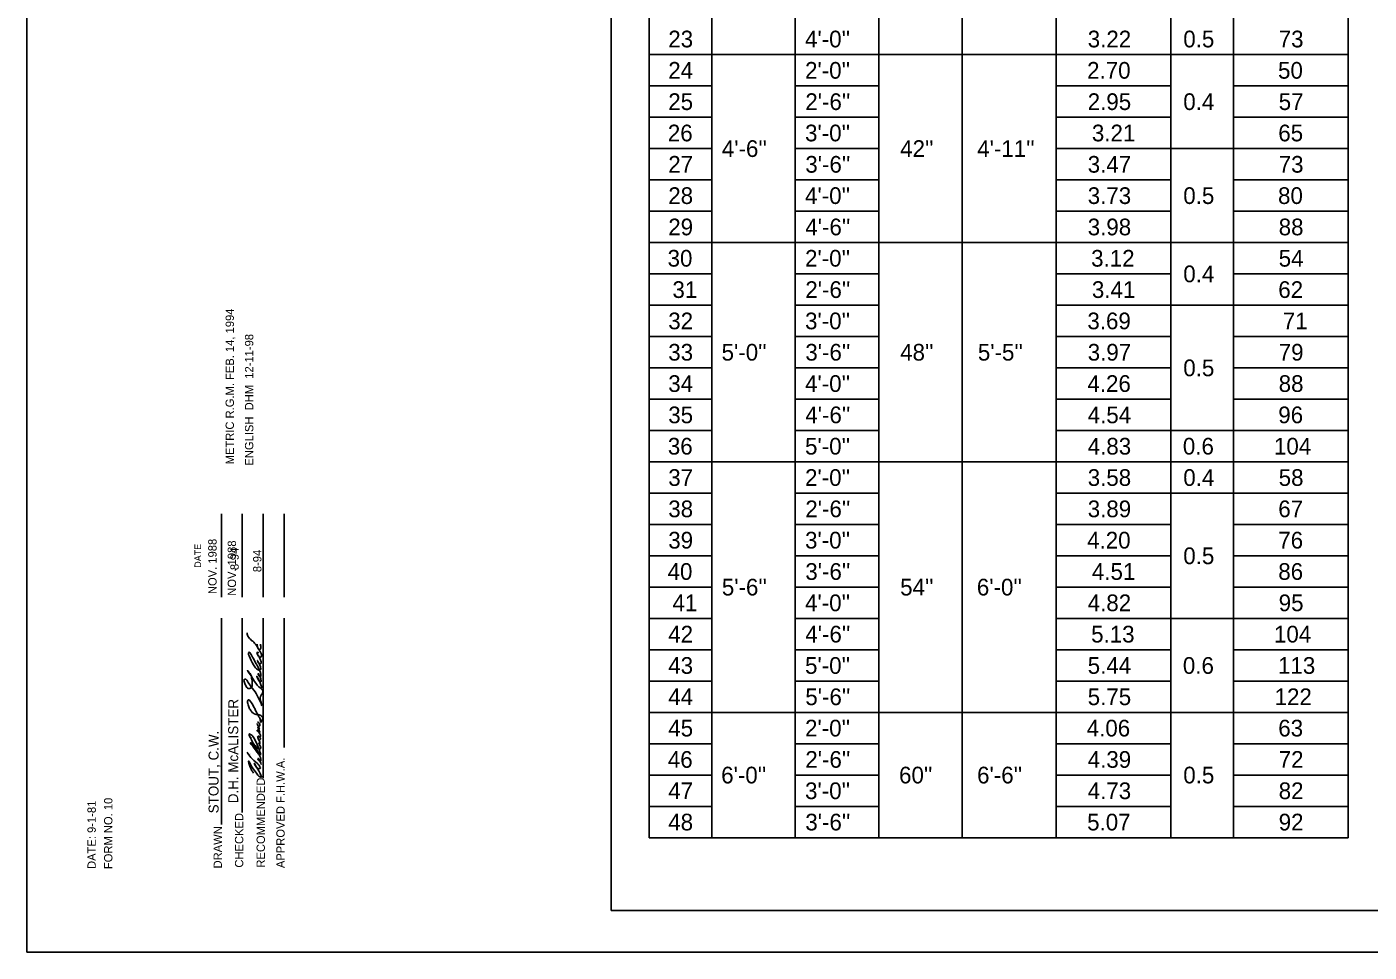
# Model space of a CAD drawing. Extents: x 1000 to 1036.3, y 1000 to 1022.
# Drawn here: x 1000 to 1016.08, y 1000 to 1011.08 of the extents above; entities that cross this region are included whole.
import ezdxf

# ---------------------------------------------------------------- set-up
doc = ezdxf.new("R2010")
doc.units = 0
for name, color, linetype in [('Level 1', 7, 'Continuous'), ('Level 10', 7, 'Continuous'), ('Level 11', 7, 'Continuous')]:
    doc.layers.add(name, color=color, linetype=linetype)

msp = doc.modelspace()

# ---------------------------------------------------------------- linework, layer by layer
at = {"layer": 'Level 1'}
for p, q in [((1007.456, 1010.745), (1015.831, 1010.745)), ((1007.456, 1010.37), (1008.206, 1010.37)), ((1009.206, 1010.37), (1010.206, 1010.37)), ((1012.331, 1010.37), (1013.706, 1010.37)), ((1014.456, 1010.37), (1015.831, 1010.37)), ((1007.456, 1009.995), (1008.206, 1009.995)), ((1009.206, 1009.995), (1010.206, 1009.995)), ((1012.331, 1009.995), (1013.706, 1009.995)), ((1014.456, 1009.995), (1015.831, 1009.995)), ((1007.456, 1009.62), (1008.206, 1009.62)), ((1009.206, 1009.62), (1010.206, 1009.62)), ((1012.331, 1009.62), (1015.831, 1009.62)), ((1007.456, 1009.245), (1008.206, 1009.245)), ((1009.206, 1009.245), (1010.206, 1009.245)), ((1012.331, 1009.245), (1013.706, 1009.245)), ((1014.456, 1009.245), (1015.831, 1009.245)), ((1007.456, 1008.87), (1008.206, 1008.87)), ((1009.206, 1008.87), (1010.206, 1008.87)), ((1012.331, 1008.87), (1013.706, 1008.87)), ((1014.456, 1008.87), (1015.831, 1008.87)), ((1007.456, 1008.495), (1015.831, 1008.495)), ((1007.456, 1008.12), (1008.206, 1008.12)), ((1009.206, 1008.12), (1010.206, 1008.12)), ((1012.331, 1008.12), (1013.706, 1008.12)), ((1014.456, 1008.12), (1015.831, 1008.12)), ((1007.456, 1007.745), (1008.206, 1007.745)), ((1009.206, 1007.745), (1010.206, 1007.745)), ((1012.331, 1007.745), (1015.831, 1007.745)), ((1007.456, 1007.37), (1008.206, 1007.37)), ((1009.206, 1007.37), (1010.206, 1007.37)), ((1012.331, 1007.37), (1013.706, 1007.37)), ((1014.456, 1007.37), (1015.831, 1007.37)), ((1007.456, 1006.995), (1008.206, 1006.995)), ((1009.206, 1006.995), (1010.206, 1006.995)), ((1012.331, 1006.995), (1013.706, 1006.995)), ((1014.456, 1006.995), (1015.831, 1006.995)), ((1007.456, 1006.62), (1008.206, 1006.62)), ((1009.206, 1006.62), (1010.206, 1006.62)), ((1012.331, 1006.62), (1013.706, 1006.62)), ((1014.456, 1006.62), (1015.831, 1006.62)), ((1007.456, 1006.245), (1008.206, 1006.245)), ((1009.206, 1006.245), (1010.206, 1006.245)), ((1012.331, 1006.245), (1015.831, 1006.245)), ((1007.456, 1005.87), (1015.831, 1005.87)), ((1007.456, 1005.495), (1008.206, 1005.495)), ((1009.206, 1005.495), (1010.206, 1005.495)), ((1012.331, 1005.495), (1015.831, 1005.495)), ((1007.456, 1005.12), (1008.206, 1005.12)), ((1009.206, 1005.12), (1010.206, 1005.12)), ((1012.331, 1005.12), (1013.706, 1005.12)), ((1014.456, 1005.12), (1015.831, 1005.12)), ((1007.456, 1004.745), (1008.206, 1004.745)), ((1009.206, 1004.745), (1010.206, 1004.745)), ((1012.331, 1004.745), (1013.706, 1004.745)), ((1014.456, 1004.745), (1015.831, 1004.745)), ((1007.456, 1004.37), (1008.206, 1004.37)), ((1009.206, 1004.37), (1010.206, 1004.37)), ((1012.331, 1004.37), (1013.706, 1004.37)), ((1014.456, 1004.37), (1015.831, 1004.37)), ((1007.456, 1003.995), (1008.206, 1003.995)), ((1009.206, 1003.995), (1010.206, 1003.995)), ((1012.331, 1003.995), (1015.831, 1003.995)), ((1007.456, 1003.62), (1008.206, 1003.62)), ((1009.206, 1003.62), (1010.206, 1003.62)), ((1012.331, 1003.62), (1013.706, 1003.62)), ((1014.456, 1003.62), (1015.831, 1003.62)), ((1007.456, 1003.245), (1008.206, 1003.245)), ((1009.206, 1003.245), (1010.206, 1003.245)), ((1012.331, 1003.245), (1013.706, 1003.245)), ((1014.456, 1003.245), (1015.831, 1003.245)), ((1007.456, 1002.87), (1015.831, 1002.87)), ((1007.456, 1002.495), (1008.206, 1002.495)), ((1009.206, 1002.495), (1010.206, 1002.495)), ((1012.331, 1002.495), (1013.706, 1002.495)), ((1014.456, 1002.495), (1015.831, 1002.495)), ((1007.456, 1002.12), (1008.206, 1002.12)), ((1009.206, 1002.12), (1010.206, 1002.12)), ((1012.331, 1002.12), (1013.706, 1002.12)), ((1014.456, 1002.12), (1015.831, 1002.12)), ((1007.456, 1001.745), (1008.206, 1001.745)), ((1009.206, 1001.745), (1010.206, 1001.745)), ((1012.331, 1001.745), (1013.706, 1001.745)), ((1014.456, 1001.745), (1015.831, 1001.745)), ((1007.456, 1001.37), (1015.831, 1001.37))]:
    msp.add_line(p, q, dxfattribs=at)
for points in [[(1002.814, 1003.162), (1002.784, 1003.25), (1002.754, 1003.303), (1002.768, 1003.272), (1002.785, 1003.243), (1002.802, 1003.236), (1002.802, 1003.272), (1002.782, 1003.32), (1002.773, 1003.334), (1002.775, 1003.317), (1002.788, 1003.301), (1002.801, 1003.299), (1002.804, 1003.317), (1002.794, 1003.359), (1002.751, 1003.446), (1002.747, 1003.453), (1002.69, 1003.557), (1002.674, 1003.583), (1002.666, 1003.591), (1002.656, 1003.582), (1002.663, 1003.548), (1002.714, 1003.441), (1002.752, 1003.391), (1002.772, 1003.378), (1002.787, 1003.377), (1002.801, 1003.383), (1002.801, 1003.41), (1002.782, 1003.454), (1002.761, 1003.492), (1002.782, 1003.458), (1002.801, 1003.453), (1002.806, 1003.463), (1002.796, 1003.508), (1002.778, 1003.542), (1002.758, 1003.574), (1002.758, 1003.588), (1002.772, 1003.588), (1002.764, 1003.575), (1002.77, 1003.55), (1002.777, 1003.539), (1002.798, 1003.531), (1002.81, 1003.547), (1002.806, 1003.577), (1002.777, 1003.631), (1002.693, 1003.732), (1002.689, 1003.735), (1002.649, 1003.782), (1002.639, 1003.805), (1002.638, 1003.821)], [(1002.76, 1003.686), (1002.77, 1003.633), (1002.781, 1003.623), (1002.794, 1003.624), (1002.802, 1003.64), (1002.799, 1003.687)], [(1002.817, 1002.951), (1002.77, 1003.05), (1002.72, 1003.136), (1002.652, 1003.229), (1002.613, 1003.268), (1002.605, 1003.263), (1002.603, 1003.24), (1002.622, 1003.191), (1002.636, 1003.168), (1002.651, 1003.158), (1002.672, 1003.157), (1002.687, 1003.166), (1002.7, 1003.217), (1002.699, 1003.257), (1002.687, 1003.306), (1002.686, 1003.312), (1002.668, 1003.344), (1002.642, 1003.369), (1002.655, 1003.352), (1002.715, 1003.26), (1002.779, 1003.178), (1002.828, 1003.119), (1002.818, 1003.092), (1002.799, 1003.059), (1002.803, 1003.001), (1002.816, 1002.949)], [(1002.802, 1002.751), (1002.794, 1002.79), (1002.776, 1002.827), (1002.73, 1002.915), (1002.684, 1002.995), (1002.652, 1003.02), (1002.643, 1002.999), (1002.648, 1002.976), (1002.663, 1002.923), (1002.689, 1002.885), (1002.723, 1002.853), (1002.775, 1002.842), (1002.811, 1002.827), (1002.827, 1002.792), (1002.819, 1002.783), (1002.815, 1002.779), (1002.808, 1002.751)], [(1002.807, 1002.248), (1002.787, 1002.299), (1002.774, 1002.317), (1002.77, 1002.319), (1002.794, 1002.285), (1002.803, 1002.291), (1002.803, 1002.31), (1002.777, 1002.383), (1002.729, 1002.46), (1002.686, 1002.505), (1002.681, 1002.507), (1002.68, 1002.498), (1002.688, 1002.484), (1002.756, 1002.398), (1002.781, 1002.369), (1002.799, 1002.364), (1002.793, 1002.398), (1002.791, 1002.404), (1002.76, 1002.485), (1002.719, 1002.565), (1002.673, 1002.611), (1002.666, 1002.612), (1002.661, 1002.606), (1002.668, 1002.587), (1002.712, 1002.502), (1002.761, 1002.446), (1002.786, 1002.431), (1002.795, 1002.432), (1002.799, 1002.436), (1002.792, 1002.474), (1002.778, 1002.504), (1002.778, 1002.5), (1002.788, 1002.489), (1002.792, 1002.502), (1002.777, 1002.547), (1002.765, 1002.581), (1002.786, 1002.539), (1002.796, 1002.544), (1002.792, 1002.574), (1002.784, 1002.584), (1002.775, 1002.589), (1002.792, 1002.572), (1002.798, 1002.598), (1002.763, 1002.647), (1002.76, 1002.656), (1002.77, 1002.658), (1002.792, 1002.634), (1002.783, 1002.662), (1002.781, 1002.667), (1002.766, 1002.689), (1002.785, 1002.673), (1002.775, 1002.698), (1002.759, 1002.734), (1002.773, 1002.71), (1002.786, 1002.706), (1002.791, 1002.715), (1002.782, 1002.74), (1002.765, 1002.756)], [(1002.717, 1002.142), (1002.676, 1002.213), (1002.656, 1002.287), (1002.696, 1002.22), (1002.752, 1002.141), (1002.792, 1002.099), (1002.81, 1002.095), (1002.805, 1002.119), (1002.767, 1002.191), (1002.724, 1002.261), (1002.749, 1002.217), (1002.783, 1002.196), (1002.797, 1002.2), (1002.788, 1002.228), (1002.763, 1002.257), (1002.759, 1002.261), (1002.683, 1002.331), (1002.638, 1002.394)]]:
    msp.add_spline(points, degree=3, dxfattribs=at)
at = {"layer": 'Level 10'}
for p, q in [((1000, 1000), (1000, 1022)), ((1007, 1021.5), (1007, 1000.5)), ((1007.456, 1020.62), (1007.456, 1001.37)), ((1010.206, 1020.62), (1010.206, 1001.37)), ((1011.206, 1020.62), (1011.206, 1001.37)), ((1012.331, 1020.62), (1012.331, 1001.37)), ((1014.456, 1020.62), (1014.456, 1001.37)), ((1015.831, 1020.62), (1015.831, 1001.37)), ((1008.206, 1020.12), (1008.206, 1001.37)), ((1009.206, 1020.12), (1009.206, 1001.37)), ((1013.706, 1020.12), (1013.706, 1001.37)), ((1002.331, 1004.248), (1002.331, 1005.248)), ((1002.581, 1004.248), (1002.581, 1005.248)), ((1002.831, 1004.248), (1002.831, 1005.248)), ((1003.081, 1004.248), (1003.081, 1005.248)), ((1002.331, 1001.528), (1002.331, 1003.998)), ((1002.581, 1001.673), (1002.581, 1003.998)), ((1002.831, 1002.081), (1002.831, 1003.998)), ((1003.081, 1002.448), (1003.081, 1003.998)), ((1035.5, 1000.5), (1007, 1000.5)), ((1036, 1000), (1000, 1000))]:
    msp.add_line(p, q, dxfattribs=at)
at = {"layer": 'Level 11'}
msp.add_lwpolyline([(1007, 1000.5), (1035.5, 1000.5), (1035.5, 1021.5), (1007, 1021.5)], close=True, dxfattribs=at)

# ---------------------------------------------------------------- texts
at = {"layer": 'Level 1'}
for s, p in [('23', (1007.684, 1010.832)), ("4'-0''", (1009.323, 1010.832)), ('3.22', (1012.709, 1010.832)), ('0.5', (1013.854, 1010.832)), ('73', (1014.997, 1010.832)), ('24', (1007.684, 1010.457)), ("2'-0''", (1009.323, 1010.457)), ('2.70', (1012.702, 1010.457)), ('50', (1014.989, 1010.457)), ('25', (1007.684, 1010.082)), ("2'-6''", (1009.326, 1010.082)), ('2.95', (1012.709, 1010.082)), ('0.4', (1013.854, 1010.082)), ('57', (1014.997, 1010.082)), ('26', (1007.679, 1009.707)), ("3'-0''", (1009.323, 1009.707)), ('3.21', (1012.759, 1009.707)), ('65', (1014.992, 1009.707)), ("4'-6''", (1008.326, 1009.52)), ("42''", (1010.462, 1009.52)), ("4'-11''", (1011.385, 1009.52)), ('27', (1007.684, 1009.332)), ("3'-6''", (1009.326, 1009.332)), ('3.47', (1012.709, 1009.332)), ('73', (1014.997, 1009.332)), ('28', (1007.684, 1008.957)), ("4'-0''", (1009.323, 1008.957)), ('3.73', (1012.709, 1008.957)), ('0.5', (1013.854, 1008.957)), ('80', (1014.989, 1008.957)), ('29', (1007.684, 1008.582)), ("4'-6''", (1009.326, 1008.582)), ('3.98', (1012.709, 1008.582)), ('88', (1014.997, 1008.582)), ('30', (1007.676, 1008.207)), ("2'-0''", (1009.323, 1008.207)), ('3.12', (1012.75, 1008.207)), ('54', (1014.997, 1008.207)), ('0.4', (1013.854, 1008.02)), ('31', (1007.734, 1007.832)), ("2'-6''", (1009.326, 1007.832)), ('3.41', (1012.759, 1007.832)), ('62', (1014.992, 1007.832)), ('32', (1007.684, 1007.457)), ("3'-0''", (1009.323, 1007.457)), ('3.69', (1012.705, 1007.457)), ('71', (1015.046, 1007.457)), ('33', (1007.684, 1007.082)), ("5'-0''", (1008.323, 1007.082)), ("3'-6''", (1009.326, 1007.082)), ("48''", (1010.462, 1007.082)), ("5'-5''", (1011.393, 1007.082)), ('3.97', (1012.709, 1007.082)), ('79', (1014.997, 1007.082)), ('0.5', (1013.854, 1006.895)), ('34', (1007.684, 1006.707)), ("4'-0''", (1009.323, 1006.707)), ('4.26', (1012.705, 1006.707)), ('88', (1014.997, 1006.707)), ('35', (1007.684, 1006.332)), ("4'-6''", (1009.326, 1006.332)), ('4.54', (1012.709, 1006.332)), ('96', (1014.992, 1006.332)), ('36', (1007.679, 1005.957)), ("5'-0''", (1009.323, 1005.957)), ('4.83', (1012.709, 1005.957)), ('0.6', (1013.849, 1005.957)), ('104', (1014.94, 1005.957)), ('37', (1007.684, 1005.582)), ("2'-0''", (1009.323, 1005.582)), ('3.58', (1012.709, 1005.582)), ('0.4', (1013.854, 1005.582)), ('58', (1014.997, 1005.582)), ('38', (1007.684, 1005.207)), ("2'-6''", (1009.326, 1005.207)), ('3.89', (1012.709, 1005.207)), ('67', (1014.992, 1005.207)), ('39', (1007.684, 1004.832)), ("3'-0''", (1009.323, 1004.832)), ('4.20', (1012.702, 1004.832)), ('76', (1014.992, 1004.832)), ('0.5', (1013.854, 1004.645)), ('40', (1007.676, 1004.457)), ("3'-6''", (1009.326, 1004.457)), ('4.51', (1012.759, 1004.457)), ('86', (1014.992, 1004.457)), ("5'-6''", (1008.326, 1004.27)), ("54''", (1010.462, 1004.27)), ("6'-0''", (1011.381, 1004.27)), ('41', (1007.734, 1004.082)), ("4'-0''", (1009.323, 1004.082)), ('4.82', (1012.709, 1004.082)), ('95', (1014.997, 1004.082)), ('42', (1007.684, 1003.707)), ("4'-6''", (1009.326, 1003.707)), ('5.13', (1012.75, 1003.707)), ('104', (1014.94, 1003.707)), ('43', (1007.684, 1003.332)), ("5'-0''", (1009.323, 1003.332)), ('5.44', (1012.709, 1003.332)), ('0.6', (1013.849, 1003.332)), ('113', (1014.989, 1003.332)), ('44', (1007.684, 1002.957)), ("5'-6''", (1009.326, 1002.957)), ('5.75', (1012.709, 1002.957)), ('122', (1014.948, 1002.957)), ("2'-0''", (1009.323, 1002.582)), ('4.06', (1012.697, 1002.582)), ('63', (1014.992, 1002.582)), ('45', (1007.684, 1002.582)), ('46', (1007.679, 1002.207)), ("2'-6''", (1009.326, 1002.207)), ('4.39', (1012.709, 1002.207)), ('72', (1014.997, 1002.207)), ("6'-0''", (1008.318, 1002.02)), ("60''", (1010.449, 1002.02)), ("6'-6''", (1011.384, 1002.02)), ('0.5', (1013.854, 1002.02)), ('47', (1007.684, 1001.832)), ("3'-0''", (1009.323, 1001.832)), ('4.73', (1012.709, 1001.832)), ('82', (1014.997, 1001.832)), ('48', (1007.684, 1001.457)), ("3'-6''", (1009.326, 1001.457)), ('5.07', (1012.702, 1001.457)), ('92', (1014.997, 1001.457))]:
    msp.add_text(s, height=0.2, dxfattribs=at).set_placement(p)
for s, height, rotation, p in [('METRIC R.G.M. FEB. 14, 1994', 0.1, 90, (1002.481, 1005.84)), ('ENGLISH  DHM  12-11-98', 0.1, 90, (1002.713, 1005.825)), ('NOV. 1988', 0.1, 90, (1002.273, 1004.287)), ('NOV. 1988', 0.1, 90, (1002.506, 1004.267)), ('8-94', 0.1, 90, (1002.538, 1004.574)), ('8-94', 0.1, 90, (1002.81, 1004.549)), ('.', 0.0515, 269.9999, (1002.656, 1003.609)), ('D.H. McALISTER', 0.12, 90, (1002.532, 1001.783)), ('.', 0.0515, 269.9999, (1002.769, 1002.862)), ('STOUT, C.W.', 0.12, 90, (1002.297, 1001.662)), ('.', 0.0515, 269.9999, (1002.691, 1002.577)), ('.', 0.0515, 269.9999, (1002.671, 1002.381))]:
    msp.add_text(s, height=height, rotation=rotation, dxfattribs=at).set_placement(p)
at = {"layer": 'Level 10'}
for s, height, p in [('DATE', 0.08, (1002.088, 1004.602)), ('APPROVED F.H.W.A.', 0.1, (1003.089, 1001.006)), ('RECOMMENDED', 0.1, (1002.852, 1001.012)), ('FORM NO. 10', 0.1, (1001.025, 1000.994)), ('DATE: 9-1-81', 0.1, (1000.826, 1000.996)), ('CHECKED', 0.1, (1002.593, 1001.012)), ('DRAWN', 0.1, (1002.337, 1001.002))]:
    msp.add_text(s, height=height, rotation=90, dxfattribs=at).set_placement(p)

doc.saveas('drawing.dxf')
